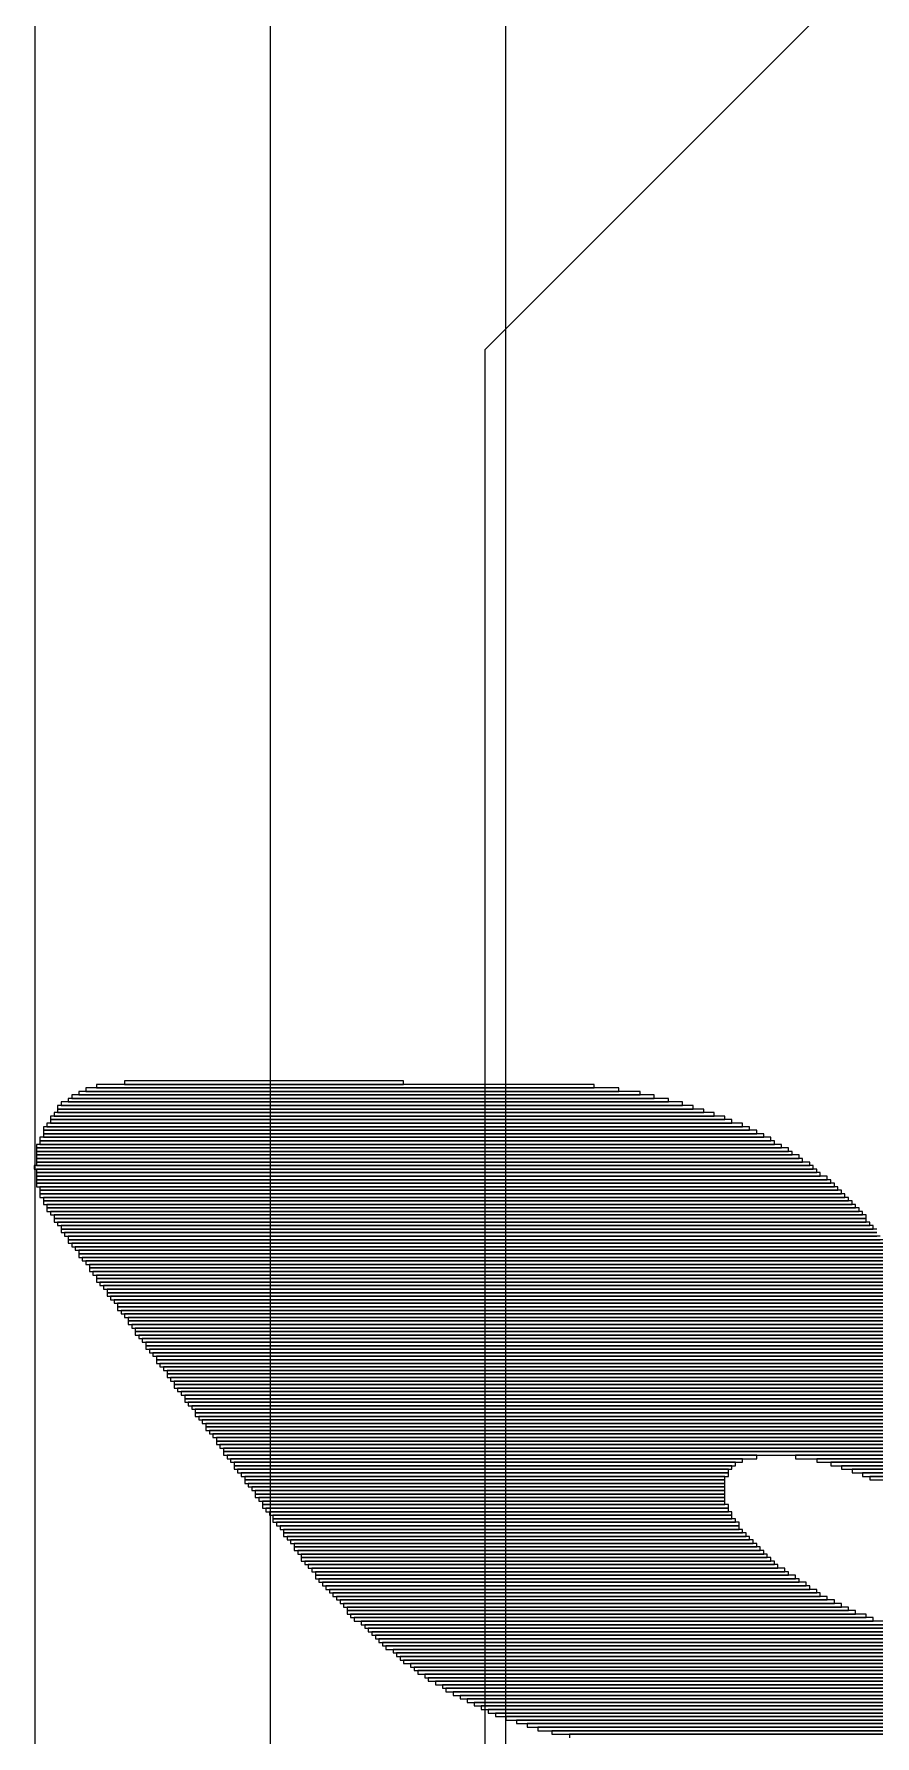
# Model space of a CAD drawing. Extents: x 2.2 to 42.7, y -26.5 to -3.7.
# Drawn here: x 36.195 to 38.01, y -14.969 to -11.298 of the extents above; entities that cross this region are included whole.
import ezdxf

# ---------------------------------------------------------------- set-up
doc = ezdxf.new("R2010")
doc.units = 0
doc.layers.get('0').update_dxf_attribs({"linetype": 'continuous'})

msp = doc.modelspace()

# ---------------------------------------------------------------- linework, layer by layer
at = {"color": 0}
for points in [[(36.7055, -17.5209), (36.7055, -13.7744), (36.7055, -10.0279)], [(37.2135, -17.9019), (37.2135, -14.0284), (37.2135, -10.1549)], [(36.1975, -17.2669), (36.1975, -13.7744), (36.1975, -10.2819)], [(38.3565, -10.7899), (37.1678, -11.9786)], [(37.1678, -11.9786), (37.1678, -15.9233), (37.1678, -19.8679)], [(37.5031, -13.5788), (36.2915, -13.5788)], [(36.2915, -13.5788), (36.2915, -13.5865)], [(37.4574, -13.5712), (36.3068, -13.5712)], [(36.3068, -13.5712), (36.3068, -13.5788)], [(36.3068, -13.5788), (37.4574, -13.5788)], [(37.404, -13.5636), (36.3296, -13.5636)], [(36.3296, -13.5636), (36.3296, -13.5712)], [(36.3296, -13.5712), (37.404, -13.5712)], [(36.9926, -13.556), (36.3906, -13.556)], [(36.3906, -13.556), (36.3906, -13.5636)], [(36.3906, -13.5636), (36.9926, -13.5636)], [(36.9926, -13.5636), (36.9926, -13.556)], [(37.404, -13.5712), (37.404, -13.5636)], [(37.4574, -13.5788), (37.4574, -13.5712)], [(37.5031, -13.5865), (37.5031, -13.5788)], [(37.6174, -13.6093), (36.2458, -13.6093)], [(36.2458, -13.6093), (36.2458, -13.6169)], [(37.6403, -13.6169), (36.2458, -13.6169)], [(36.2458, -13.6169), (36.2458, -13.6246)], [(36.2458, -13.6169), (37.6174, -13.6169)], [(37.5945, -13.6017), (36.2534, -13.6017)], [(36.2534, -13.6017), (36.2534, -13.6093)], [(36.2534, -13.6093), (37.5945, -13.6093)], [(37.5641, -13.5941), (36.2687, -13.5941)], [(36.2687, -13.5941), (36.2687, -13.6017)], [(36.2687, -13.6017), (37.5641, -13.6017)], [(37.5336, -13.5865), (36.2763, -13.5865)], [(36.2763, -13.5865), (36.2763, -13.5941)], [(36.2763, -13.5941), (37.5336, -13.5941)], [(36.2915, -13.5865), (37.5031, -13.5865)], [(37.5336, -13.5941), (37.5336, -13.5865)], [(37.5641, -13.6017), (37.5641, -13.5941)], [(37.5945, -13.6093), (37.5945, -13.6017)], [(37.6174, -13.6169), (37.6174, -13.6093)], [(37.6403, -13.6246), (37.6403, -13.6169)], [(37.7393, -13.655), (36.2153, -13.655)], [(36.2153, -13.655), (36.2153, -13.6627)], [(37.7241, -13.6474), (36.2229, -13.6474)], [(36.2229, -13.6474), (36.2229, -13.655)], [(36.2229, -13.655), (37.7241, -13.655)], [(37.686, -13.6322), (36.2306, -13.6322)], [(36.2306, -13.6322), (36.2306, -13.6398)], [(37.7012, -13.6398), (36.2306, -13.6398)], [(36.2306, -13.6398), (36.2306, -13.6474)], [(36.2306, -13.6398), (37.686, -13.6398)], [(36.2306, -13.6474), (37.7012, -13.6474)], [(37.6631, -13.6246), (36.2382, -13.6246)], [(36.2382, -13.6246), (36.2382, -13.6322)], [(36.2382, -13.6322), (37.6631, -13.6322)], [(36.2458, -13.6246), (37.6403, -13.6246)], [(37.6631, -13.6322), (37.6631, -13.6246)], [(37.686, -13.6398), (37.686, -13.6322)], [(37.7012, -13.6474), (37.7012, -13.6398)], [(37.7241, -13.655), (37.7241, -13.6474)], [(37.7393, -13.6627), (37.7393, -13.655)], [(37.8079, -13.6931), (36.2001, -13.6931)], [(36.2001, -13.6931), (36.2001, -13.7008)], [(37.785, -13.6779), (36.2077, -13.6779)], [(36.2077, -13.6779), (36.2077, -13.6855)], [(37.7927, -13.6855), (36.2077, -13.6855)], [(36.2077, -13.6855), (36.2077, -13.6931)], [(36.2077, -13.6855), (37.785, -13.6855)], [(36.2077, -13.6931), (37.7927, -13.6931)], [(37.7546, -13.6627), (36.2153, -13.6627)], [(36.2153, -13.6627), (36.2153, -13.6703)], [(36.2153, -13.6627), (37.7393, -13.6627)], [(37.7698, -13.6703), (36.2153, -13.6703)], [(36.2153, -13.6703), (36.2153, -13.6779)], [(36.2153, -13.6703), (37.7546, -13.6703)], [(36.2153, -13.6779), (37.7698, -13.6779)], [(37.7546, -13.6703), (37.7546, -13.6627)], [(37.7698, -13.6779), (37.7698, -13.6703)], [(37.785, -13.6855), (37.785, -13.6779)], [(37.7927, -13.6931), (37.7927, -13.6855)], [(37.8079, -13.7008), (37.8079, -13.6931)], [(37.8231, -13.7008), (36.2001, -13.7008)], [(36.2001, -13.7008), (36.2001, -13.7084)], [(36.2001, -13.7008), (37.8079, -13.7008)], [(37.8308, -13.7084), (36.2001, -13.7084)], [(36.2001, -13.7084), (36.2001, -13.716)], [(36.2001, -13.7084), (37.8231, -13.7084)], [(37.846, -13.716), (36.2001, -13.716)], [(36.2001, -13.716), (36.2001, -13.7236)], [(36.2001, -13.716), (37.8308, -13.716)], [(37.8536, -13.7236), (36.2001, -13.7236)], [(36.2001, -13.7236), (36.2001, -13.7312)], [(36.2001, -13.7236), (37.846, -13.7236)], [(37.8689, -13.7312), (36.2001, -13.7312)], [(36.2001, -13.7312), (36.2001, -13.7389)], [(36.2001, -13.7312), (37.8536, -13.7312)], [(37.8231, -13.7084), (37.8231, -13.7008)], [(37.8308, -13.716), (37.8308, -13.7084)], [(37.846, -13.7236), (37.846, -13.716)], [(37.8536, -13.7312), (37.8536, -13.7236)], [(37.8689, -13.7389), (37.8689, -13.7312)], [(37.8765, -13.7389), (36.195, -13.7389)], [(36.195, -13.7389), (36.195, -13.7465)], [(36.195, -13.7465), (37.8765, -13.7465)], [(36.2001, -13.7389), (37.8689, -13.7389)], [(37.8841, -13.7465), (36.2001, -13.7465)], [(36.2001, -13.7465), (36.2001, -13.7541)], [(37.8917, -13.7541), (36.2001, -13.7541)], [(36.2001, -13.7541), (36.2001, -13.7617)], [(36.2001, -13.7541), (37.8841, -13.7541)], [(37.907, -13.7617), (36.2001, -13.7617)], [(36.2001, -13.7617), (36.2001, -13.7693)], [(36.2001, -13.7617), (37.8917, -13.7617)], [(37.9146, -13.7693), (36.2001, -13.7693)], [(36.2001, -13.7693), (36.2001, -13.777)], [(36.2001, -13.7693), (37.907, -13.7693)], [(37.8765, -13.7465), (37.8765, -13.7389)], [(37.8841, -13.7541), (37.8841, -13.7465)], [(37.8917, -13.7617), (37.8917, -13.7541)], [(37.907, -13.7693), (37.907, -13.7617)], [(37.9146, -13.777), (37.9146, -13.7693)], [(37.9222, -13.777), (36.2001, -13.777)], [(36.2001, -13.777), (36.2001, -13.7846)], [(36.2001, -13.777), (37.9146, -13.777)], [(36.2001, -13.7846), (37.9222, -13.7846)], [(37.9298, -13.7846), (36.2077, -13.7846)], [(36.2077, -13.7846), (36.2077, -13.7922)], [(37.9374, -13.7922), (36.2077, -13.7922)], [(36.2077, -13.7922), (36.2077, -13.7998)], [(36.2077, -13.7922), (37.9298, -13.7922)], [(37.9451, -13.7998), (36.2077, -13.7998)], [(36.2077, -13.7998), (36.2077, -13.8074)], [(36.2077, -13.7998), (37.9374, -13.7998)], [(37.9222, -13.7846), (37.9222, -13.777)], [(37.9298, -13.7922), (37.9298, -13.7846)], [(37.9374, -13.7998), (37.9374, -13.7922)], [(37.9451, -13.8074), (37.9451, -13.7998)], [(36.2077, -13.8074), (37.9451, -13.8074)], [(37.9527, -13.8074), (36.2153, -13.8074)], [(36.2153, -13.8074), (36.2153, -13.8151)], [(37.9603, -13.8151), (36.2153, -13.8151)], [(36.2153, -13.8151), (36.2153, -13.8227)], [(36.2153, -13.8151), (37.9527, -13.8151)], [(36.2153, -13.8227), (37.9603, -13.8227)], [(37.9679, -13.8227), (36.2229, -13.8227)], [(36.2229, -13.8227), (36.2229, -13.8303)], [(37.9755, -13.8303), (36.2229, -13.8303)], [(36.2229, -13.8303), (36.2229, -13.8379)], [(36.2229, -13.8303), (37.9679, -13.8303)], [(36.2229, -13.8379), (37.9755, -13.8379)], [(37.9832, -13.8379), (36.2306, -13.8379)], [(36.2306, -13.8379), (36.2306, -13.8455)], [(37.9527, -13.8151), (37.9527, -13.8074)], [(37.9603, -13.8227), (37.9603, -13.8151)], [(37.9679, -13.8303), (37.9679, -13.8227)], [(37.9755, -13.8379), (37.9755, -13.8303)], [(37.9832, -13.8455), (37.9832, -13.8379)], [(36.2306, -13.8455), (37.9832, -13.8455)], [(37.9908, -13.8455), (36.2382, -13.8455)], [(36.2382, -13.8455), (36.2382, -13.8532)], [(37.9908, -13.8532), (36.2382, -13.8532)], [(36.2382, -13.8532), (36.2382, -13.8608)], [(36.2382, -13.8532), (37.9908, -13.8532)], [(36.2382, -13.8608), (37.9908, -13.8608)], [(37.9984, -13.8608), (36.2458, -13.8608)], [(36.2458, -13.8608), (36.2458, -13.8684)], [(36.2458, -13.8684), (37.9984, -13.8684)], [(38.006, -13.8684), (36.2534, -13.8684)], [(36.2534, -13.8684), (36.2534, -13.876)], [(38.0136, -13.876), (36.2534, -13.876)], [(36.2534, -13.876), (36.2534, -13.8836)], [(36.2534, -13.876), (38.006, -13.876)], [(37.9908, -13.8532), (37.9908, -13.8455)], [(37.9908, -13.8608), (37.9908, -13.8532)], [(37.9984, -13.8684), (37.9984, -13.8608)], [(38.006, -13.876), (38.006, -13.8684)], [(36.2534, -13.8836), (38.0136, -13.8836)], [(38.0136, -13.8836), (36.261, -13.8836)], [(36.261, -13.8836), (36.261, -13.8913)], [(36.261, -13.8913), (38.0136, -13.8913)], [(38.0213, -13.8913), (36.2687, -13.8913)], [(36.2687, -13.8913), (36.2687, -13.8989)], [(38.0289, -13.8989), (36.2687, -13.8989)], [(36.2687, -13.8989), (36.2687, -13.9065)], [(36.2687, -13.8989), (38.0213, -13.8989)], [(36.2687, -13.9065), (38.0289, -13.9065)], [(38.0365, -13.9065), (36.2763, -13.9065)], [(36.2763, -13.9065), (36.2763, -13.9141)], [(36.2763, -13.9141), (38.0365, -13.9141)], [(38.0365, -13.9141), (36.2839, -13.9141)], [(36.2839, -13.9141), (36.2839, -13.9217)], [(36.2839, -13.9217), (38.0365, -13.9217)], [(38.0441, -13.9217), (36.2915, -13.9217)], [(36.2915, -13.9217), (36.2915, -13.9294)], [(38.0517, -13.9294), (36.2915, -13.9294)], [(36.2915, -13.9294), (36.2915, -13.937)], [(36.2915, -13.9294), (38.0441, -13.9294)], [(36.2915, -13.937), (38.0517, -13.937)], [(38.0517, -13.937), (36.2991, -13.937)], [(36.2991, -13.937), (36.2991, -13.9446)], [(36.2991, -13.9446), (38.0517, -13.9446)], [(38.0594, -13.9446), (36.3068, -13.9446)], [(36.3068, -13.9446), (36.3068, -13.9522)], [(36.3068, -13.9522), (38.0594, -13.9522)], [(38.067, -13.9522), (36.3144, -13.9522)], [(36.3144, -13.9522), (36.3144, -13.9598)], [(38.067, -13.9598), (36.3144, -13.9598)], [(36.3144, -13.9598), (36.3144, -13.9675)], [(36.3144, -13.9598), (38.067, -13.9598)], [(36.3144, -13.9675), (38.067, -13.9675)], [(38.0746, -13.9675), (36.322, -13.9675)], [(36.322, -13.9675), (36.322, -13.9751)], [(36.322, -13.9751), (38.0746, -13.9751)], [(38.0822, -13.9751), (36.3296, -13.9751)], [(36.3296, -13.9751), (36.3296, -13.9827)], [(38.0822, -13.9827), (36.3296, -13.9827)], [(36.3296, -13.9827), (36.3296, -13.9903)], [(36.3296, -13.9827), (38.0822, -13.9827)], [(36.3296, -13.9903), (38.0822, -13.9903)], [(38.0898, -13.9903), (36.3372, -13.9903)], [(36.3372, -13.9903), (36.3372, -13.9979)], [(36.3372, -13.9979), (38.0898, -13.9979)], [(38.547, -13.9979), (36.3449, -13.9979)], [(36.3449, -13.9979), (36.3449, -14.0056)], [(36.3449, -14.0056), (38.547, -14.0056)], [(38.5394, -14.0056), (36.3525, -14.0056)], [(36.3525, -14.0056), (36.3525, -14.0132)], [(38.5394, -14.0132), (36.3525, -14.0132)], [(36.3525, -14.0132), (36.3525, -14.0208)], [(36.3525, -14.0132), (38.5394, -14.0132)], [(36.3525, -14.0208), (38.5394, -14.0208)], [(38.5318, -14.0208), (36.3601, -14.0208)], [(36.3601, -14.0208), (36.3601, -14.0284)], [(36.3601, -14.0284), (38.5318, -14.0284)], [(38.5318, -14.0284), (36.3677, -14.0284)], [(36.3677, -14.0284), (36.3677, -14.036)], [(36.3677, -14.036), (38.5318, -14.036)], [(38.5242, -14.036), (36.3753, -14.036)], [(36.3753, -14.036), (36.3753, -14.0437)], [(38.5242, -14.0437), (36.3753, -14.0437)], [(36.3753, -14.0437), (36.3753, -14.0513)], [(36.3753, -14.0437), (38.5242, -14.0437)], [(36.3753, -14.0513), (38.5242, -14.0513)], [(38.5166, -14.0513), (36.383, -14.0513)], [(36.383, -14.0513), (36.383, -14.0589)], [(36.383, -14.0589), (38.5166, -14.0589)], [(38.5166, -14.0589), (36.3906, -14.0589)], [(36.3906, -14.0589), (36.3906, -14.0665)], [(36.3906, -14.0665), (38.5166, -14.0665)], [(38.5166, -14.0665), (36.3982, -14.0665)], [(36.3982, -14.0665), (36.3982, -14.0741)], [(38.5089, -14.0741), (36.3982, -14.0741)], [(36.3982, -14.0741), (36.3982, -14.0818)], [(36.3982, -14.0741), (38.5166, -14.0741)], [(36.3982, -14.0818), (38.5089, -14.0818)], [(38.5089, -14.0818), (36.4058, -14.0818)], [(36.4058, -14.0818), (36.4058, -14.0894)], [(36.4058, -14.0894), (38.5089, -14.0894)], [(38.5013, -14.0894), (36.4134, -14.0894)], [(36.4134, -14.0894), (36.4134, -14.097)], [(38.5013, -14.097), (36.4134, -14.097)], [(36.4134, -14.097), (36.4134, -14.1046)], [(36.4134, -14.097), (38.5013, -14.097)], [(36.4134, -14.1046), (38.5013, -14.1046)], [(38.5013, -14.1046), (36.4211, -14.1046)], [(36.4211, -14.1046), (36.4211, -14.1122)], [(36.4211, -14.1122), (38.5013, -14.1122)], [(38.4937, -14.1122), (36.4287, -14.1122)], [(36.4287, -14.1122), (36.4287, -14.1199)], [(36.4287, -14.1199), (38.4937, -14.1199)], [(38.4937, -14.1199), (36.4363, -14.1199)], [(36.4363, -14.1199), (36.4363, -14.1275)], [(38.4937, -14.1275), (36.4363, -14.1275)], [(36.4363, -14.1275), (36.4363, -14.1351)], [(36.4363, -14.1275), (38.4937, -14.1275)], [(36.4363, -14.1351), (38.4937, -14.1351)], [(38.4937, -14.1351), (36.4439, -14.1351)], [(36.4439, -14.1351), (36.4439, -14.1427)], [(36.4439, -14.1427), (38.4937, -14.1427)], [(38.4861, -14.1427), (36.4515, -14.1427)], [(36.4515, -14.1427), (36.4515, -14.1503)], [(36.4515, -14.1503), (38.4861, -14.1503)], [(38.4861, -14.1503), (36.4592, -14.1503)], [(36.4592, -14.1503), (36.4592, -14.158)], [(38.4861, -14.158), (36.4592, -14.158)], [(36.4592, -14.158), (36.4592, -14.1656)], [(36.4592, -14.158), (38.4861, -14.158)], [(36.4592, -14.1656), (38.4861, -14.1656)], [(38.4861, -14.1656), (36.4668, -14.1656)], [(36.4668, -14.1656), (36.4668, -14.1732)], [(36.4668, -14.1732), (38.4861, -14.1732)], [(38.4785, -14.1732), (36.4744, -14.1732)], [(36.4744, -14.1732), (36.4744, -14.1808)], [(36.4744, -14.1808), (38.4785, -14.1808)], [(38.4785, -14.1808), (36.482, -14.1808)], [(36.482, -14.1808), (36.482, -14.1884)], [(38.4785, -14.1884), (36.482, -14.1884)], [(36.482, -14.1884), (36.482, -14.1961)], [(36.482, -14.1884), (38.4785, -14.1884)], [(36.482, -14.1961), (38.4785, -14.1961)], [(38.4785, -14.1961), (36.4896, -14.1961)], [(36.4896, -14.1961), (36.4896, -14.2037)], [(36.4896, -14.2037), (38.4785, -14.2037)], [(38.4785, -14.2037), (36.4973, -14.2037)], [(36.4973, -14.2037), (36.4973, -14.2113)], [(38.4708, -14.2113), (36.4973, -14.2113)], [(36.4973, -14.2113), (36.4973, -14.2189)], [(36.4973, -14.2113), (38.4785, -14.2113)], [(36.4973, -14.2189), (38.4708, -14.2189)], [(38.4708, -14.2189), (36.5049, -14.2189)], [(36.5049, -14.2189), (36.5049, -14.2265)], [(36.5049, -14.2265), (38.4708, -14.2265)], [(38.4708, -14.2265), (36.5125, -14.2265)], [(36.5125, -14.2265), (36.5125, -14.2342)], [(36.5125, -14.2342), (38.4708, -14.2342)], [(38.4708, -14.2342), (36.5201, -14.2342)], [(36.5201, -14.2342), (36.5201, -14.2418)], [(38.4708, -14.2418), (36.5201, -14.2418)], [(36.5201, -14.2418), (36.5201, -14.2494)], [(36.5201, -14.2418), (38.4708, -14.2418)], [(36.5201, -14.2494), (38.4708, -14.2494)], [(38.4708, -14.2494), (36.5277, -14.2494)], [(36.5277, -14.2494), (36.5277, -14.257)], [(36.5277, -14.257), (38.4708, -14.257)], [(38.4708, -14.257), (36.5354, -14.257)], [(36.5354, -14.257), (36.5354, -14.2646)], [(36.5354, -14.2646), (38.4708, -14.2646)], [(38.4632, -14.2646), (36.543, -14.2646)], [(36.543, -14.2646), (36.543, -14.2723)], [(38.4632, -14.2723), (36.543, -14.2723)], [(36.543, -14.2723), (36.543, -14.2799)], [(36.543, -14.2723), (38.4632, -14.2723)], [(36.543, -14.2799), (38.4632, -14.2799)], [(38.4632, -14.2799), (36.5506, -14.2799)], [(36.5506, -14.2799), (36.5506, -14.2875)], [(36.5506, -14.2875), (38.4632, -14.2875)], [(38.4632, -14.2875), (36.5582, -14.2875)], [(36.5582, -14.2875), (36.5582, -14.2951)], [(36.5582, -14.2951), (38.4632, -14.2951)], [(38.4632, -14.2951), (36.5658, -14.2951)], [(36.5658, -14.2951), (36.5658, -14.3027)], [(38.4632, -14.3027), (36.5658, -14.3027)], [(36.5658, -14.3027), (36.5658, -14.3104)], [(36.5658, -14.3027), (38.4632, -14.3027)], [(36.5658, -14.3104), (38.4632, -14.3104)], [(38.4632, -14.3104), (36.5735, -14.3104)], [(36.5735, -14.3104), (36.5735, -14.318)], [(36.5735, -14.318), (38.4632, -14.318)], [(38.4632, -14.318), (36.5811, -14.318)], [(36.5811, -14.318), (36.5811, -14.3256)], [(36.5811, -14.3256), (38.4632, -14.3256)], [(38.4632, -14.3256), (36.5887, -14.3256)], [(36.5887, -14.3256), (36.5887, -14.3332)], [(38.4632, -14.3332), (36.5887, -14.3332)], [(36.5887, -14.3332), (36.5887, -14.3408)], [(36.5887, -14.3332), (38.4632, -14.3332)], [(36.5887, -14.3408), (38.4632, -14.3408)], [(38.4632, -14.3408), (36.5963, -14.3408)], [(36.5963, -14.3408), (36.5963, -14.3485)], [(36.5963, -14.3485), (38.4632, -14.3485)], [(38.4632, -14.3485), (36.6039, -14.3485)], [(36.6039, -14.3485), (36.6039, -14.3561)], [(38.4632, -14.3561), (36.6039, -14.3561)], [(36.6039, -14.3561), (36.6039, -14.3637)], [(36.6039, -14.3561), (38.4632, -14.3561)], [(36.6039, -14.3637), (38.4632, -14.3637)], [(37.7546, -14.3637), (36.6116, -14.3637)], [(36.6116, -14.3637), (36.6116, -14.3713)], [(36.6116, -14.3713), (37.7546, -14.3713)], [(37.7241, -14.3713), (36.6192, -14.3713)], [(36.6192, -14.3713), (36.6192, -14.3789)], [(36.6192, -14.3789), (37.7241, -14.3789)], [(37.7088, -14.3789), (36.6268, -14.3789)], [(36.6268, -14.3789), (36.6268, -14.3866)], [(37.7012, -14.3866), (36.6268, -14.3866)], [(36.6268, -14.3866), (36.6268, -14.3942)], [(36.6268, -14.3866), (37.7088, -14.3866)], [(37.7012, -14.3942), (37.7012, -14.3866)], [(37.7088, -14.3866), (37.7088, -14.3789)], [(37.7241, -14.3789), (37.7241, -14.3713)], [(37.7546, -14.3713), (37.7546, -14.3637)], [(38.4632, -14.3637), (37.8384, -14.3637)], [(37.8384, -14.3637), (37.8384, -14.3713)], [(37.8384, -14.3713), (38.4632, -14.3713)], [(38.4632, -14.3713), (37.8841, -14.3713)], [(37.8841, -14.3713), (37.8841, -14.3789)], [(37.8841, -14.3789), (38.4632, -14.3789)], [(38.4632, -14.3789), (37.9146, -14.3789)], [(37.9146, -14.3789), (37.9146, -14.3866)], [(37.9146, -14.3866), (38.4632, -14.3866)], [(38.4632, -14.3866), (37.9374, -14.3866)], [(37.9374, -14.3866), (37.9374, -14.3942)], [(36.6268, -14.3942), (37.7012, -14.3942)], [(37.6936, -14.3942), (36.6344, -14.3942)], [(36.6344, -14.3942), (36.6344, -14.4018)], [(36.6344, -14.4018), (37.6936, -14.4018)], [(37.6936, -14.4018), (36.642, -14.4018)], [(36.642, -14.4018), (36.642, -14.4094)], [(36.642, -14.4094), (37.6936, -14.4094)], [(37.686, -14.4094), (36.6497, -14.4094)], [(36.6497, -14.4094), (36.6497, -14.417)], [(37.686, -14.417), (36.6497, -14.417)], [(36.6497, -14.417), (36.6497, -14.4247)], [(36.6497, -14.417), (37.686, -14.417)], [(36.6497, -14.4247), (37.686, -14.4247)], [(37.686, -14.4247), (36.6573, -14.4247)], [(36.6573, -14.4247), (36.6573, -14.4323)], [(37.686, -14.417), (37.686, -14.4094)], [(37.686, -14.4247), (37.686, -14.417)], [(37.686, -14.4323), (37.686, -14.4247)], [(37.6936, -14.4018), (37.6936, -14.3942)], [(37.6936, -14.4094), (37.6936, -14.4018)], [(37.9374, -14.3942), (38.4632, -14.3942)], [(38.4632, -14.3942), (37.9603, -14.3942)], [(37.9603, -14.3942), (37.9603, -14.4018)], [(37.9603, -14.4018), (38.4632, -14.4018)], [(38.4632, -14.4018), (37.9832, -14.4018)], [(37.9832, -14.4018), (37.9832, -14.4094)], [(37.9832, -14.4094), (38.4632, -14.4094)], [(38.4632, -14.4094), (37.9984, -14.4094)], [(37.9984, -14.4094), (37.9984, -14.417)], [(37.9984, -14.417), (38.4632, -14.417)], [(36.6573, -14.4323), (37.686, -14.4323)], [(37.686, -14.4323), (36.6649, -14.4323)], [(36.6649, -14.4323), (36.6649, -14.4399)], [(36.6649, -14.4399), (37.686, -14.4399)], [(37.686, -14.4399), (36.6725, -14.4399)], [(36.6725, -14.4399), (36.6725, -14.4475)], [(37.686, -14.4475), (36.6725, -14.4475)], [(36.6725, -14.4475), (36.6725, -14.4551)], [(36.6725, -14.4475), (37.686, -14.4475)], [(36.6725, -14.4551), (37.686, -14.4551)], [(37.686, -14.4551), (36.6801, -14.4551)], [(36.6801, -14.4551), (36.6801, -14.4628)], [(36.6801, -14.4628), (37.686, -14.4628)], [(37.686, -14.4628), (36.6878, -14.4628)], [(36.6878, -14.4628), (36.6878, -14.4704)], [(37.686, -14.4399), (37.686, -14.4323)], [(37.686, -14.4475), (37.686, -14.4399)], [(37.686, -14.4551), (37.686, -14.4475)], [(37.686, -14.4628), (37.686, -14.4551)], [(37.686, -14.4704), (37.686, -14.4628)], [(37.6936, -14.4704), (36.6878, -14.4704)], [(36.6878, -14.4704), (36.6878, -14.478)], [(36.6878, -14.4704), (37.686, -14.4704)], [(36.6878, -14.478), (37.6936, -14.478)], [(37.6936, -14.478), (36.6954, -14.478)], [(36.6954, -14.478), (36.6954, -14.4856)], [(36.6954, -14.4856), (37.6936, -14.4856)], [(37.7012, -14.4856), (36.703, -14.4856)], [(36.703, -14.4856), (36.703, -14.4932)], [(36.703, -14.4932), (37.7012, -14.4932)], [(37.7012, -14.4932), (36.7106, -14.4932)], [(36.7106, -14.4932), (36.7106, -14.5009)], [(37.7088, -14.5009), (36.7106, -14.5009)], [(36.7106, -14.5009), (36.7106, -14.5085)], [(36.7106, -14.5009), (37.7012, -14.5009)], [(37.6936, -14.478), (37.6936, -14.4704)], [(37.6936, -14.4856), (37.6936, -14.478)], [(37.7012, -14.4932), (37.7012, -14.4856)], [(37.7012, -14.5009), (37.7012, -14.4932)], [(37.7088, -14.5085), (37.7088, -14.5009)], [(36.7106, -14.5085), (37.7088, -14.5085)], [(37.7165, -14.5085), (36.7182, -14.5085)], [(36.7182, -14.5085), (36.7182, -14.5161)], [(36.7182, -14.5161), (37.7165, -14.5161)], [(37.7165, -14.5161), (36.7259, -14.5161)], [(36.7259, -14.5161), (36.7259, -14.5237)], [(36.7259, -14.5237), (37.7165, -14.5237)], [(37.7241, -14.5237), (36.7335, -14.5237)], [(36.7335, -14.5237), (36.7335, -14.5313)], [(37.7317, -14.5313), (36.7335, -14.5313)], [(36.7335, -14.5313), (36.7335, -14.539)], [(36.7335, -14.5313), (37.7241, -14.5313)], [(36.7335, -14.539), (37.7317, -14.539)], [(37.7393, -14.539), (36.7411, -14.539)], [(36.7411, -14.539), (36.7411, -14.5466)], [(37.7165, -14.5161), (37.7165, -14.5085)], [(37.7165, -14.5237), (37.7165, -14.5161)], [(37.7241, -14.5313), (37.7241, -14.5237)], [(37.7317, -14.539), (37.7317, -14.5313)], [(37.7393, -14.5466), (37.7393, -14.539)], [(36.7411, -14.5466), (37.7393, -14.5466)], [(37.7469, -14.5466), (36.7487, -14.5466)], [(36.7487, -14.5466), (36.7487, -14.5542)], [(36.7487, -14.5542), (37.7469, -14.5542)], [(37.7546, -14.5542), (36.7563, -14.5542)], [(36.7563, -14.5542), (36.7563, -14.5618)], [(37.7622, -14.5618), (36.7563, -14.5618)], [(36.7563, -14.5618), (36.7563, -14.5694)], [(36.7563, -14.5618), (37.7546, -14.5618)], [(36.7563, -14.5694), (37.7622, -14.5694)], [(37.7698, -14.5694), (36.764, -14.5694)], [(36.764, -14.5694), (36.764, -14.5771)], [(36.764, -14.5771), (37.7698, -14.5771)], [(37.7774, -14.5771), (36.7716, -14.5771)], [(36.7716, -14.5771), (36.7716, -14.5847)], [(37.7469, -14.5542), (37.7469, -14.5466)], [(37.7546, -14.5618), (37.7546, -14.5542)], [(37.7622, -14.5694), (37.7622, -14.5618)], [(37.7698, -14.5771), (37.7698, -14.5694)], [(37.7774, -14.5847), (37.7774, -14.5771)], [(37.785, -14.5847), (36.7716, -14.5847)], [(36.7716, -14.5847), (36.7716, -14.5923)], [(36.7716, -14.5847), (37.7774, -14.5847)], [(36.7716, -14.5923), (37.785, -14.5923)], [(37.7927, -14.5923), (36.7792, -14.5923)], [(36.7792, -14.5923), (36.7792, -14.5999)], [(36.7792, -14.5999), (37.7927, -14.5999)], [(37.8003, -14.5999), (36.7868, -14.5999)], [(36.7868, -14.5999), (36.7868, -14.6075)], [(36.7868, -14.6075), (37.8003, -14.6075)], [(37.8155, -14.6075), (36.7944, -14.6075)], [(36.7944, -14.6075), (36.7944, -14.6152)], [(37.785, -14.5923), (37.785, -14.5847)], [(37.7927, -14.5999), (37.7927, -14.5923)], [(37.8003, -14.6075), (37.8003, -14.5999)], [(37.8155, -14.6152), (37.8155, -14.6075)], [(36.7944, -14.6152), (37.8155, -14.6152)], [(37.8231, -14.6152), (36.8021, -14.6152)], [(36.8021, -14.6152), (36.8021, -14.6228)], [(37.8384, -14.6228), (36.8021, -14.6228)], [(36.8021, -14.6228), (36.8021, -14.6304)], [(36.8021, -14.6228), (37.8231, -14.6228)], [(36.8021, -14.6304), (37.8384, -14.6304)], [(37.846, -14.6304), (36.8097, -14.6304)], [(36.8097, -14.6304), (36.8097, -14.638)], [(36.8097, -14.638), (37.846, -14.638)], [(37.8612, -14.638), (36.8173, -14.638)], [(36.8173, -14.638), (36.8173, -14.6456)], [(36.8173, -14.6456), (37.8612, -14.6456)], [(37.8689, -14.6456), (36.8249, -14.6456)], [(36.8249, -14.6456), (36.8249, -14.6533)], [(37.8231, -14.6228), (37.8231, -14.6152)], [(37.8384, -14.6304), (37.8384, -14.6228)], [(37.846, -14.638), (37.846, -14.6304)], [(37.8612, -14.6456), (37.8612, -14.638)], [(37.8689, -14.6533), (37.8689, -14.6456)], [(36.8249, -14.6533), (37.8689, -14.6533)], [(37.8841, -14.6533), (36.8325, -14.6533)], [(36.8325, -14.6533), (36.8325, -14.6609)], [(36.8325, -14.6609), (37.8841, -14.6609)], [(37.8917, -14.6609), (36.8402, -14.6609)], [(36.8402, -14.6609), (36.8402, -14.6685)], [(36.8402, -14.6685), (37.8917, -14.6685)], [(37.907, -14.6685), (36.8478, -14.6685)], [(36.8478, -14.6685), (36.8478, -14.6761)], [(36.8478, -14.6761), (37.907, -14.6761)], [(37.9222, -14.6761), (36.8554, -14.6761)], [(36.8554, -14.6761), (36.8554, -14.6837)], [(36.8554, -14.6837), (37.9222, -14.6837)], [(37.9374, -14.6837), (36.863, -14.6837)], [(36.863, -14.6837), (36.863, -14.6914)], [(37.8841, -14.6609), (37.8841, -14.6533)], [(37.8917, -14.6685), (37.8917, -14.6609)], [(37.907, -14.6761), (37.907, -14.6685)], [(37.9222, -14.6837), (37.9222, -14.6761)], [(37.9374, -14.6914), (37.9374, -14.6837)], [(36.863, -14.6914), (37.9374, -14.6914)], [(37.9527, -14.6914), (36.8706, -14.6914)], [(36.8706, -14.6914), (36.8706, -14.699)], [(37.9679, -14.699), (36.8706, -14.699)], [(36.8706, -14.699), (36.8706, -14.7066)], [(36.8706, -14.699), (37.9527, -14.699)], [(36.8706, -14.7066), (37.9679, -14.7066)], [(37.9908, -14.7066), (36.8783, -14.7066)], [(36.8783, -14.7066), (36.8783, -14.7142)], [(36.8783, -14.7142), (37.9908, -14.7142)], [(38.006, -14.7142), (36.8859, -14.7142)], [(36.8859, -14.7142), (36.8859, -14.7218)], [(36.8859, -14.7218), (38.006, -14.7218)], [(38.0289, -14.7218), (36.9011, -14.7218)], [(36.9011, -14.7218), (36.9011, -14.7295)], [(37.9527, -14.699), (37.9527, -14.6914)], [(37.9679, -14.7066), (37.9679, -14.699)], [(37.9908, -14.7142), (37.9908, -14.7066)], [(38.006, -14.7218), (38.006, -14.7142)], [(36.9011, -14.7295), (38.0289, -14.7295)], [(38.0441, -14.7295), (36.9087, -14.7295)], [(36.9087, -14.7295), (36.9087, -14.7371)], [(36.9087, -14.7371), (38.0441, -14.7371)], [(38.0746, -14.7371), (36.9164, -14.7371)], [(36.9164, -14.7371), (36.9164, -14.7447)], [(36.9164, -14.7447), (38.0746, -14.7447)], [(38.1051, -14.7447), (36.924, -14.7447)], [(36.924, -14.7447), (36.924, -14.7523)], [(36.924, -14.7523), (38.1051, -14.7523)], [(38.1508, -14.7523), (36.9316, -14.7523)], [(36.9316, -14.7523), (36.9316, -14.7599)], [(36.9316, -14.7599), (38.1508, -14.7599)], [(38.7604, -14.7599), (36.9392, -14.7599)], [(36.9392, -14.7599), (36.9392, -14.7676)], [(36.9392, -14.7676), (38.7604, -14.7676)], [(38.7604, -14.7676), (36.9468, -14.7676)], [(36.9468, -14.7676), (36.9468, -14.7752)], [(36.9468, -14.7752), (38.7604, -14.7752)], [(38.7604, -14.7752), (36.9545, -14.7752)], [(36.9545, -14.7752), (36.9545, -14.7828)], [(36.9545, -14.7828), (38.7604, -14.7828)], [(38.7604, -14.7828), (36.9697, -14.7828)], [(36.9697, -14.7828), (36.9697, -14.7904)], [(36.9697, -14.7904), (38.7604, -14.7904)], [(38.7604, -14.7904), (36.9773, -14.7904)], [(36.9773, -14.7904), (36.9773, -14.798)], [(36.9773, -14.798), (38.7604, -14.798)], [(38.7604, -14.798), (36.9849, -14.798)], [(36.9849, -14.798), (36.9849, -14.8057)], [(36.9849, -14.8057), (38.7604, -14.8057)], [(38.768, -14.8057), (36.9926, -14.8057)], [(36.9926, -14.8057), (36.9926, -14.8133)], [(36.9926, -14.8133), (38.768, -14.8133)], [(38.768, -14.8133), (37.0078, -14.8133)], [(37.0078, -14.8133), (37.0078, -14.8209)], [(37.0078, -14.8209), (38.768, -14.8209)], [(38.7756, -14.8209), (37.0154, -14.8209)], [(37.0154, -14.8209), (37.0154, -14.8285)], [(37.0154, -14.8285), (38.7756, -14.8285)], [(38.7833, -14.8285), (37.023, -14.8285)], [(37.023, -14.8285), (37.023, -14.8361)], [(37.023, -14.8361), (38.7833, -14.8361)], [(38.7985, -14.8361), (37.0383, -14.8361)], [(37.0383, -14.8361), (37.0383, -14.8438)], [(37.0383, -14.8438), (38.7985, -14.8438)], [(38.8137, -14.8438), (37.0459, -14.8438)], [(37.0459, -14.8438), (37.0459, -14.8514)], [(37.0459, -14.8514), (38.8137, -14.8514)], [(38.829, -14.8514), (37.0611, -14.8514)], [(37.0611, -14.8514), (37.0611, -14.859)], [(37.0611, -14.859), (38.829, -14.859)], [(38.8442, -14.859), (37.0764, -14.859)], [(37.0764, -14.859), (37.0764, -14.8666)], [(37.0764, -14.8666), (38.8442, -14.8666)], [(38.8747, -14.8666), (37.084, -14.8666)], [(37.084, -14.8666), (37.084, -14.8742)], [(37.084, -14.8742), (38.8747, -14.8742)], [(38.928, -14.8742), (37.0992, -14.8742)], [(37.0992, -14.8742), (37.0992, -14.8819)], [(37.0992, -14.8819), (38.928, -14.8819)], [(40.5968, -14.8819), (37.1145, -14.8819)], [(37.1145, -14.8819), (37.1145, -14.8895)], [(37.1145, -14.8895), (40.5968, -14.8895)], [(40.5816, -14.8895), (37.1297, -14.8895)], [(37.1297, -14.8895), (37.1297, -14.8971)], [(37.1297, -14.8971), (40.5816, -14.8971)], [(40.574, -14.8971), (37.145, -14.8971)], [(37.145, -14.8971), (37.145, -14.9047)], [(37.145, -14.9047), (40.574, -14.9047)], [(40.5663, -14.9047), (37.1602, -14.9047)], [(37.1602, -14.9047), (37.1602, -14.9123)], [(37.1602, -14.9123), (40.5663, -14.9123)], [(40.5511, -14.9123), (37.1754, -14.9123)], [(37.1754, -14.9123), (37.1754, -14.92)], [(37.1754, -14.92), (40.5511, -14.92)], [(40.5435, -14.92), (37.1907, -14.92)], [(37.1907, -14.92), (37.1907, -14.9276)], [(37.1907, -14.9276), (40.5435, -14.9276)], [(40.5282, -14.9276), (37.2135, -14.9276)], [(37.2135, -14.9276), (37.2135, -14.9352)], [(37.2135, -14.9352), (40.5282, -14.9352)], [(40.5206, -14.9352), (37.2364, -14.9352)], [(37.2364, -14.9352), (37.2364, -14.9428)], [(37.2364, -14.9428), (40.5206, -14.9428)], [(40.513, -14.9428), (37.2593, -14.9428)], [(37.2593, -14.9428), (37.2593, -14.9504)], [(37.2593, -14.9504), (40.513, -14.9504)], [(40.4978, -14.9504), (37.2821, -14.9504)], [(37.2821, -14.9504), (37.2821, -14.9581)], [(37.2821, -14.9581), (40.4978, -14.9581)], [(40.4901, -14.9581), (37.3126, -14.9581)], [(37.3126, -14.9581), (37.3126, -14.9657)], [(37.3126, -14.9657), (40.4901, -14.9657)], [(40.4749, -14.9657), (37.3507, -14.9657)], [(37.3507, -14.9657), (37.3507, -14.9733)]]:
    msp.add_lwpolyline(points, dxfattribs=at)

doc.saveas('drawing.dxf')
